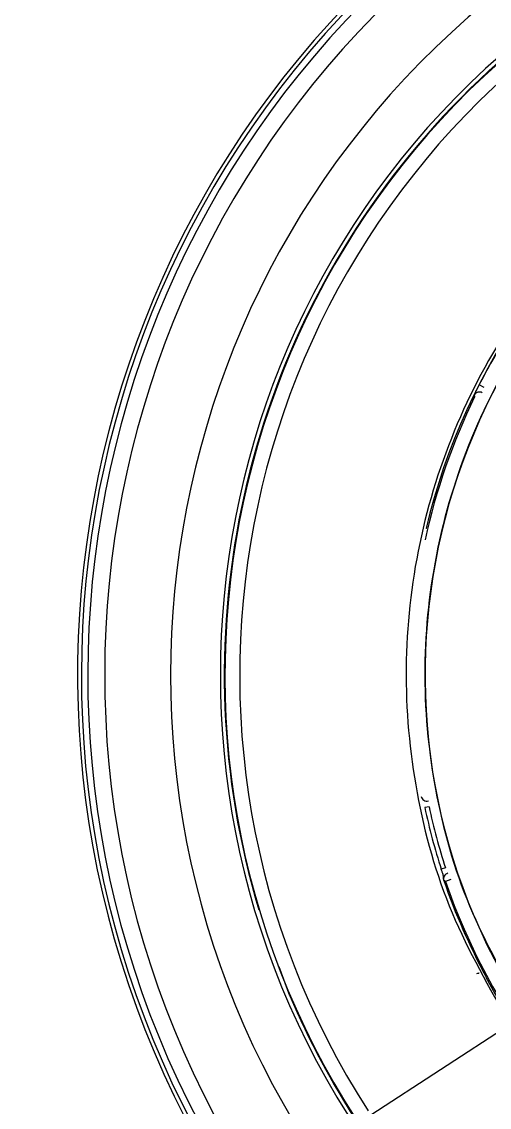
# Model space of a CAD drawing. Extents: x 943 to 1030, y 781 to 934.
# Drawn here: x 1019.684 to 1020.167, y 855.509 to 856.631 of the extents above; entities that cross this region are included whole.
import ezdxf

# ---------------------------------------------------------------- set-up
doc = ezdxf.new("R2010")
doc.units = 0
doc.header["$MEASUREMENT"] = 0
doc.layers.add('1', color=4, linetype='Continuous')

# ---------------------------------------------------------------- blocks, each defined once
blk = doc.blocks.new('AIRA')
at = {"layer": '1', "color": 3, "linetype": 'Continuous', "lineweight": 25}
for p, q in [((76.9843, 53.0876), (76.979, 53.0903)), ((76.9744, 53.0778), (76.9739, 53.0795)), ((76.9246, 52.9417), (76.9242, 52.9418)), ((76.9272, 52.6541), (76.9228, 52.6532)), ((76.9442, 52.5908), (76.9399, 52.5894)), ((76.9441, 52.5768), (76.9425, 52.5777)), ((76.9497, 52.5788), (76.9441, 52.5768)), ((76.7832, 52.4586), (76.7723, 52.4886)), ((76.9789, 52.4822), (76.9788, 52.4822)), ((76.9858, 52.478), (76.9862, 52.4782)), ((76.867, 52.3355), (77.011, 52.4295))]:
    blk.add_line(p, q, dxfattribs=at)
at = {"layer": '1', "color": 3, "linetype": 'Continuous', "lineweight": 25, "flags": 128}
blk.add_lwpolyline([(76.9767, 52.4818), (76.9775, 52.482), (76.9788, 52.4822)], dxfattribs=at)
at = {"layer": '1', "color": 3, "linetype": 'Continuous', "lineweight": 25}
for centre, radius, start, end in [((77.5639, 52.7908), 1, 33.1576, 213.1576), ((77.5639, 52.7908), 0.9895, 36.6904, 216.6904), ((77.5639, 52.7908), 0.9961, 36.6904, 126.6904), ((77.5639, 52.7908), 0.972, 36.6904, 216.6904), ((77.5639, 52.7908), 0.9039, 37.034, 216.6904), ((77.5639, 52.7908), 0.8524, 37.034, 216.6904), ((77.5639, 52.7908), 0.8484, 83.0496, 196.6658), ((77.5639, 52.7908), 0.8477, 33.1576, 212.8028), ((77.5639, 52.7908), 0.8324, 33.1576, 212.8028), ((77.5639, 52.7908), 0.9961, 126.6904, 216.6904), ((77.5639, 52.7908), 0.9895, 216.6904, 36.6904), ((77.5639, 52.7908), 0.972, 216.6904, 36.6904), ((77.5639, 52.7908), 0.6573, 121.7301, 166.7178), ((77.5639, 52.7908), 1, 213.1576, 33.1576), ((77.5639, 52.7908), 0.9039, 217.034, 36.6904), ((77.5639, 52.7908), 0.6408, 123.1576, 213.1576), ((77.5639, 52.7908), 0.8524, 217.034, 36.6904), ((77.5639, 52.7908), 0.8477, 213.1576, 32.8028), ((77.5639, 52.7908), 0.8324, 213.1576, 32.8028), ((77.5639, 52.7908), 0.6571, 147.113, 152.887), ((76.9792, 53.0769), 0.00591, 60.0224, 153.9069), ((77.5639, 52.7908), 0.6557, 154.0419, 167.7327), ((76.925, 52.6658), 0.00591, 191.0931, 284.9778), ((77.5639, 52.7908), 0.6512, 192.113, 197.887), ((77.5639, 52.7908), 0.6557, 192.113, 197.887), ((76.9481, 52.5796), 0.00591, 105.0224, 198.9069), ((77.5639, 52.7908), 0.6569, 198.9273, 208.416), ((77.5639, 52.7908), 0.6557, 199.0419, 235.9581), ((77.5639, 52.7908), 0.6573, 208.4122, 261.426), ((77.5639, 52.7908), 0.8484, 203.0496, 213.1576)]:
    blk.add_arc(centre, radius, start, end, dxfattribs=at)
for points, knots in [([(79.1502, 53.4417), (79.1169, 53.5092), (79.0501, 53.6447), (78.9175, 53.8296), (78.7631, 53.9976), (78.5876, 54.1437), (78.396, 54.2648), (78.2065, 54.3527), (78.0251, 54.4128), (77.8547, 54.4506), (77.6824, 54.4711), (77.4905, 54.4747), (77.2807, 54.4537), (77.0563, 54.4028), (76.915, 54.3447), (76.8444, 54.3157)], [0, 0, 0, 0, 0.082298, 0.165171, 0.248074, 0.33163, 0.41437, 0.495543, 0.559623, 0.623222, 0.686308, 0.749257, 0.832984, 0.91655, 1, 1, 1, 1]), ([(76.9739, 53.0795), (76.9739, 53.0796), (76.9739, 53.0797), (76.9742, 53.0804), (76.9746, 53.0811), (76.9747, 53.0814)], [0, 0, 0, 0, 0.380522, 0.814681, 1, 1, 1, 1]), ([(76.9747, 53.0814), (76.9748, 53.0817), (76.9752, 53.0825), (76.9762, 53.0845), (76.9775, 53.0872), (76.9785, 53.0892), (76.979, 53.0903)], [0, 0, 0, 0, 0.174726, 0.422875, 0.697603, 1, 1, 1, 1]), ([(75.2443, 52.5903), (75.2578, 52.5402), (75.2837, 52.4443), (75.3343, 52.3023), (75.3923, 52.1652), (75.4678, 52.0144), (75.5636, 51.8539), (75.6854, 51.6855), (75.8225, 51.5285), (75.975, 51.3835), (76.1431, 51.2514), (76.3575, 51.1162), (76.621, 50.9904), (76.8328, 50.9376), (76.9383, 50.9113)], [0, 0, 0, 0, 0.06528, 0.125027, 0.188427, 0.25005, 0.332672, 0.416023, 0.50008, 0.580791, 0.664155, 0.750093, 0.875533, 1, 1, 1, 1]), ([(76.9425, 52.5777), (76.9424, 52.5783), (76.9421, 52.5793), (76.9422, 52.5807), (76.9422, 52.5818), (76.942, 52.5832), (76.9414, 52.5849), (76.9408, 52.5869), (76.9402, 52.5884), (76.9399, 52.5894)], [0, 0, 0, 0, 0.121504, 0.210955, 0.316294, 0.528485, 0.667089, 0.790586, 1, 1, 1, 1]), ([(76.9425, 52.5777), (76.9425, 52.5777), (76.9425, 52.5777), (76.9425, 52.5777), (76.9425, 52.5777)], [0, 0, 0, 0, 0.559748, 1, 1, 1, 1])]:
    blk.add_open_spline(points, degree=3, knots=knots, dxfattribs=at)
for points in [[(79.06, 52.7908), (79.0576, 52.7255), (79.0526, 52.5949), (79.0129, 52.4025), (78.9502, 52.2166), (78.8633, 52.0406), (78.7543, 51.8774), (78.6249, 51.7299), (78.4773, 51.6005), (78.3141, 51.4914), (78.1381, 51.4046), (77.9523, 51.3415), (77.7598, 51.3032), (77.5639, 51.2904), (77.3681, 51.3032), (77.1756, 51.3415), (76.9898, 51.4046), (76.8138, 51.4914), (76.6506, 51.6005), (76.503, 51.7299), (76.3736, 51.8774), (76.2646, 52.0406), (76.1778, 52.2166), (76.1147, 52.4025), (76.0764, 52.5949), (76.0636, 52.7908), (76.0764, 52.9866), (76.1147, 53.1791), (76.1778, 53.3649), (76.2646, 53.541), (76.3736, 53.7041), (76.503, 53.8517), (76.6506, 53.9811), (76.8138, 54.0901), (76.9898, 54.1769), (77.1756, 54.24), (77.3681, 54.2783), (77.5639, 54.2911), (77.7598, 54.2783), (77.9523, 54.24), (78.1381, 54.1769), (78.3141, 54.0901), (78.4773, 53.9811), (78.6249, 53.8517), (78.7543, 53.7041), (78.8633, 53.541), (78.9502, 53.3649), (79.0129, 53.1791), (79.0526, 52.9866), (79.0576, 52.8561), (79.06, 52.7908)], [(78.1169, 53.152), (78.0912, 53.1869), (78.0398, 53.2566), (77.9387, 53.3395), (77.8247, 53.4023), (77.7003, 53.4414), (77.5708, 53.4555), (77.441, 53.4441), (77.3159, 53.4075), (77.2004, 53.3473), (77.0988, 53.2657), (77.0151, 53.1658), (76.9525, 53.0515), (76.9134, 52.9272), (76.8992, 52.7976), (76.9109, 52.668), (76.9462, 52.5421), (76.9894, 52.4671), (77.011, 52.4295)], [(77.2133, 53.3275), (77.1795, 53.3026), (77.1118, 53.2527), (77.0313, 53.1545), (76.9703, 53.0439), (76.9324, 52.9232), (76.9186, 52.7974), (76.9301, 52.6716), (76.9644, 52.5494), (77.0063, 52.4765), (77.0272, 52.4401)]]:
    blk.add_open_spline(points, degree=3, dxfattribs=at)

msp = doc.modelspace()

# ---------------------------------------------------------------- block references
at = {"layer": '1'}
msp.add_blockref('AIRA', (943.1775, 803.1658), dxfattribs=at)

doc.saveas('drawing.dxf')
